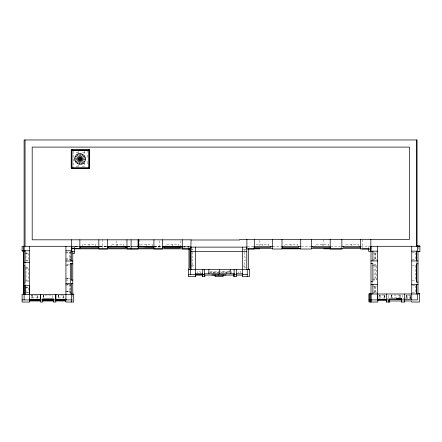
<?xml version="1.0" encoding="UTF-8"?>
<svg xmlns="http://www.w3.org/2000/svg" width="442" height="442" viewBox="0 0 442 442"><rect width="100%" height="100%" fill="white"/><g stroke="black" fill="none" stroke-linecap="round" stroke-linejoin="round"><path stroke-width="0.33" stroke-dasharray="2.21 1.66" d="M84.759 152.368L82.162 152.368L82.162 151.214M78.14 152.479L76.157 152.479L76.157 151.252M82.809 163.601L84.759 163.601M78.14 166.142L76.157 166.142L76.157 167.087M82.162 166.297L84.759 166.297M247.459 246.293L252.973 246.293M272.852 246.293L281.466 246.293M301.411 246.293L310.776 246.293M330.726 246.293L341.185 246.293M361.003 246.293L370.639 246.293M79.245 246.713L75.273 246.713L78.914 246.724M99.947 246.713L106.92 246.713M127.55 246.713L130.418 246.713M154.385 246.713L162.07 246.713M190.403 246.713L182.596 246.713L190.176 246.713M100.179 246.829L106.892 246.829M153.921 246.951L161.838 246.951M182.927 246.951L190.22 246.951L182.596 246.934M191.64 249.111L192.745 249.111L192.745 257.15L191.64 257.15M242.995 249.376L246.15 249.376M246.111 249.631L244.769 249.631L244.769 257.316L246.111 257.316M412.215 252.708L415.966 252.708M65.687 252.78L70.416 252.78M65.687 252.946L70.416 252.946M372.529 252.979L376.976 252.979M25.056 253.133L28.719 253.133L28.719 260.935L25.056 260.935M25.664 253.255L28.719 253.255M65.687 258.808L70.416 258.808M372.529 259.244L376.976 259.244M412.215 259.211L415.966 259.211M65.687 259.565L70.416 259.565M71.361 259.741L69.825 259.725L69.825 252.277M191.64 259.924L192.745 259.924L192.745 266.427L191.64 266.427M246.111 260.051L244.769 260.051L244.769 267.736L246.111 267.736M25.664 260.703L28.719 260.703M373.545 264.769L376.192 264.769L376.192 280.018L373.545 280.018M67.035 264.868L69.737 264.868M65.687 264.968L69.737 264.968M372.529 265.189L376.976 265.189M65.687 265.233L69.737 265.233M412.215 265.415L415.966 265.415M191.469 265.421L194.602 265.421M242.995 266.045L246.172 266.045M25.664 267.786L28.719 267.786L28.719 281.267L25.664 281.267M25.664 268.112L28.719 268.112M210.282 271.775L213.619 271.775L213.619 273.786M218.923 272.128L210.884 272.128L210.884 272.72M209.779 272.72L229.21 272.72M65.687 278.123L69.737 278.123M67.035 278.819L69.737 278.819M65.687 278.919L69.737 278.919M372.529 279.493L376.976 279.493M65.687 280.084L69.737 280.084M412.215 280.189L415.966 280.189M25.664 280.88L28.719 280.88M67.035 284.808L70.416 284.808M65.687 284.875L70.416 284.875M65.687 284.979L70.416 284.979M70.416 285.112L69.825 285.112L69.825 293.151L70.416 293.151M412.568 285.709L415.966 285.709M372.529 286.377L376.976 286.377M25.664 287.217L28.719 287.217L28.719 292.538L25.664 292.538M25.664 287.593L28.719 287.593M67.035 291.306L70.416 291.306M65.687 291.609L70.416 291.609M65.687 291.72L70.416 291.72M25.664 292.322L28.719 292.322M412.215 292.377L415.966 292.377M372.529 292.405L376.976 292.405M70.416 292.626L71.361 292.626M391.336 295.063L391.336 297.588L391.297 295.063L400.203 295.063M405.507 297.19L410.706 297.19L410.706 298.847M390.772 297.665L400.585 297.665M32.205 297.902L38.703 297.902M58.151 297.902L64.178 297.902M378.606 298.018L385.579 298.018M387.109 298.847L388.49 298.847M402.861 298.847L404.458 298.847M405.402 298.847L411.613 298.847M75.018 246.481L79.118 246.492M100.201 246.531L106.478 246.548M127.672 246.586L130.418 246.592M154.457 246.642L162.01 246.653M100.036 246.769L106.92 246.78M127.561 246.824L130.418 246.829M154.391 246.874L162.01 246.89M75.184 246.763L79.201 246.818M127.666 246.89L130.412 246.934M127.666 246.84L130.412 246.929M418.834 246.929L418.834 250.752M416.591 261.874L416.591 263.244M415.524 252.708L415.524 259.211M415.524 285.709L415.524 292.377M415.292 265.415L415.292 280.189M410.364 298.847L410.364 295.063L406.226 295.063L406.226 298.847M410.27 295.063L410.27 298.847M409.983 294.947L409.983 298.847M407.027 294.947L407.027 298.847M406.601 295.063L406.601 298.847M402.596 295.223L402.596 298.317M400.165 295.063L400.165 297.588M399.877 294.947L399.877 297.974M391.717 294.947L391.717 297.974M388.291 295.35L388.291 298.753M384.75 298.217L384.75 295.063L379.197 295.063L379.197 298.217M384.523 295.063L384.523 298.217M384.22 294.947L384.22 298.195M380.551 294.947L380.551 298.195M379.672 295.063L379.672 298.217M375.601 264.769L375.601 280.018M375.485 252.979L375.485 259.244M375.363 286.377L375.363 292.405M375.131 252.979L375.131 259.244M375.009 286.377L375.009 292.405M374.656 286.377L374.656 292.405M374.54 252.979L374.54 259.244M374.065 265.189L374.065 279.493M372.529 282.167L372.529 283.532M368.744 246.531L368.744 247.791M362.484 239.619L362.484 248.84M358.363 245.647L358.363 244.349L345.362 244.349L345.362 245.647M351.865 244.349L351.865 245.647M328.765 245.647L328.765 244.349L315.527 244.349L315.527 245.647M323.853 239.619L323.853 245.625M322.146 244.349L322.146 245.647M297.681 245.647L297.681 244.349L284.322 244.349L284.322 245.647M291.002 244.349L291.002 245.647M268.786 245.647L268.786 244.349L256.487 244.349L256.487 245.647M262.636 244.349L262.636 245.647M259.664 240.277L259.664 245.625M240.896 273.112L240.896 271.775L238.415 271.775L238.415 273.112M231.448 273.786L231.448 271.775L226.663 271.775L226.663 273.786M229.21 270.117L229.21 274.465M228.431 272.72L228.431 272.012L220.983 272.012L220.983 272.72M226.144 273.786L226.144 271.775L214.337 271.775L214.337 273.786M208.281 271.775L208.281 273.786M200.209 273.112L200.209 271.775L197.607 271.775L197.607 273.112M188.961 246.951L188.961 248.211M180.75 240.907L180.75 246.067M180.75 246.205L180.75 248.84M178.789 246.122L178.789 244.349L166.021 244.349L166.021 246.122M172.402 244.349L172.402 246.122M159.23 240.907L159.23 248.84M152.17 246.122L152.17 244.349L140.937 244.349L140.937 246.122M146.551 244.349L146.551 246.122M139.81 239.619L139.81 246.067M123.898 246.122L123.898 244.349L111.13 244.349L111.13 246.122M117.511 244.349L117.511 246.122M116.163 240.907L116.163 246.067M102.837 239.619L102.837 248.84M95.864 246.122L95.864 244.349L82.267 244.349L82.267 246.122M89.069 244.349L89.069 246.122M87.24 151.214L87.24 152.368M87.24 155.17L87.24 157.186M87.24 161.44L87.24 163.744M84.759 151.313L84.759 155.291M84.759 162.816L84.759 166.877M78.14 151.313L78.14 153.341M78.14 164.778L78.14 167.557M73.56 151.313L73.56 167.557M72.897 294.897L72.897 300.792M70.648 252.388L70.648 261.31M70.648 280.521L70.648 283.952M70.648 284.637L70.648 294.239M70.416 251.465L70.416 263.04M70.416 280.609L70.416 282.786M70.416 283.355L70.416 293.676M63.521 298.217L63.521 295.063L58.2 295.063L58.2 298.217M63.25 295.063L63.289 298.217M58.642 295.063L58.642 298.217M58.322 295.063L58.322 298.217M52.322 297.665L52.322 295.063L43.57 295.063L43.57 297.665M43.841 295.063L43.841 297.588M43.775 295.063L43.775 297.588M37.382 298.217L37.377 295.063L31.47 295.063L31.47 298.217M37.272 295.063L37.272 299.085M32.647 295.063L32.647 298.217M32.023 297.074L32.023 298.256M31.951 295.063L31.951 299.085M26.001 252.139L26.001 260.41M26.001 267.404L26.001 281.355M26.001 286.532L26.001 292.797M25.056 263.2L25.056 265.266"/><path stroke-width="0.66" d="M131.097 239.818L131.097 249.012M126.97 239.818L126.97 249.012L138.186 249.012L138.186 239.818L138.186 246.713L131.097 246.713M182.27 239.818L182.27 249.012L190.856 249.012L190.856 246.713M25.056 285.449L25.056 294.361L25.056 285.14L23.99 285.14M40.443 298.847L40.46 294.361L40.443 299.908M370.993 249.012L360.528 249.012L360.628 239.398M126.981 246.879L126.97 247.542L126.97 246.713M71.361 246.713L71.317 248.249L79.831 248.487L79.869 239.818M190.856 246.951L191.088 239.818L32.189 239.818L32.189 147.098L409.458 147.098L409.496 239.398L239.763 239.398L239.763 239.989L191.088 239.989M202.547 274.377L202.845 269.432M79.184 164.142L80.963 153.744M75.576 156.109C71.709 161.75 81.151 167.7 84.577 161.783C88.439 156.137 78.996 150.186 75.576 156.109L84.577 161.783M77.24 163.446L82.908 154.446M75.77 161.993L84.378 155.899M74.886 160.12L85.262 157.766M72.04 150.634L88.709 150.634M71.217 167.557L89.422 167.557M417.06 245.94L419.9 245.94L419.9 251.625L418.01 251.625M417.419 246.177L419.9 246.177M419.9 246.293L370.639 246.293L370.639 251.509M254.305 246.531L272.316 246.531M282.013 246.531L300.742 246.531M311.444 246.531L330.202 246.531M341.87 246.531L360.528 246.531M80.085 246.713L99.351 246.713M106.914 246.713L127.086 246.713M79.869 246.829L98.837 246.829M107.561 246.829L124.252 246.713M153.921 246.951L138.186 246.829M162.496 246.951L182.27 246.951M190.856 247.122L246.896 247.122M330.715 247.36L312.743 247.36L312.743 246.293M154.092 248.012L138.606 248.012L138.606 246.713M71.831 248.266L74.433 248.266M253.824 248.421L272.405 248.421M282.035 248.421L300.615 248.421M311.627 248.421L330.207 248.421M341.218 248.421L361.175 248.421M74.151 248.84L190.264 248.84L190.264 269.316M248.349 248.84L259.664 248.84M282.007 248.84L300.803 248.84M323.853 248.84L341.915 248.84M362.484 248.84L368.545 248.84M22.1 250.78L29.542 250.78M65.93 250.78L71.361 250.78M22.575 250.901L23.52 250.901L23.52 294.239M370.993 251.155L377.623 251.155M411.729 251.155L417.419 251.155L417.419 245.94M417.773 251.393L419.9 251.393M191.088 251.476L246.78 251.476M370.993 251.509L368.744 251.509L368.744 248.421M70.77 251.725L74.433 251.725M72.781 253.62L74.433 253.62L74.433 246.293L22.1 246.293L22.1 251.017L25.056 251.017L24.702 250.78M65.93 260.99L72.781 260.99M370.993 260.935L377.623 260.935M411.729 260.935L418.01 260.935M23.99 262.675L29.542 262.675M370.993 263.404L372.882 263.404L372.882 281.62L370.993 281.62M70.416 263.736L72.781 263.736L70.416 263.763L70.416 280.084L72.781 280.084M418.01 263.813L416.591 263.813L416.591 282.106L418.01 282.106M23.99 265.758L25.056 265.758L25.056 283.101L23.99 283.101M188.961 269.079L188.369 269.079L188.369 276.62L195.679 276.62L195.679 275.084M248.078 269.195L249.382 269.195L249.382 276.62L242.31 276.62L242.426 274.018M188.369 269.316L191.088 269.316M249.382 269.316L246.896 269.432M190.38 269.432L247.255 269.432M195.441 273.786L202.547 273.786M204.602 273.786L234.127 273.786M236.448 273.786L242.426 273.786M195.441 273.902L195.557 276.62M204.602 274.018L204.718 276.62M188.369 274.377L195.557 274.377M202.425 274.377L204.718 274.377M234.011 274.377L236.564 274.377M242.31 274.377L247.255 274.377M195.557 274.731L204.718 274.731M211.757 274.968L226.177 274.968M195.557 275.084L202.425 275.084M204.602 275.084L234.127 275.084M236.564 275.084L242.31 275.084M65.93 283.444L72.781 283.444M370.993 284.466L377.623 284.466M411.729 284.466L418.01 284.466M418.01 293.394L419.546 293.394L419.546 302.035L411.613 302.035L411.613 300.974L404.458 300.974M370.993 293.748L368.982 293.748L368.982 302.035L377.86 302.035L377.86 299.792M418.01 293.869L419.546 293.869M370.993 293.985L417.419 293.985L417.419 299.908L411.729 299.908L411.729 246.293M71.184 294.123L73.726 294.123L73.726 302.035L65.808 302.035L65.808 298.847M25.056 294.239L22.1 294.239L22.1 302.035L29.658 302.035L29.658 298.847M73.726 294.361L23.99 294.361L23.99 250.78M396.612 298.847L401.728 298.847L401.728 299.438L389.43 299.438M401.728 298.847L389.43 298.847L389.43 302.035M55.714 299.085L55.836 302.035L53.399 302.035L53.399 299.908M29.542 299.438L40.443 299.438M55.714 299.438L65.93 299.438M377.623 299.438L386.628 299.438M42.62 299.554L53.515 299.554M404.154 299.554L411.729 299.554M22.1 299.908L71.361 299.908M368.982 299.908L377.623 299.908L377.623 246.293M377.744 299.908L389.43 299.908M401.607 299.908L404.458 299.908M29.658 300.146L40.327 300.146M42.736 300.146L53.399 300.146M55.836 300.146L65.808 300.146M377.86 300.146L386.485 300.146M29.658 300.974L40.327 300.974M42.736 300.974L53.399 300.974M55.836 300.974L65.808 300.974M389.43 300.974L401.607 300.974M137.981 246.608L153.81 246.642M162.496 246.658L182.076 246.697M80.085 246.73L99.406 246.769M106.914 246.78L126.981 246.824L123.423 246.813M144.838 246.857L153.766 246.874M162.695 246.89L182.612 246.934M25.056 285.14L29.542 285.449L29.542 294.361M74.875 158.054L85.273 159.833M77.03 154.639L83.118 163.247M78.897 153.755L81.251 164.131M418.01 251.155L418.01 293.985M417.06 246.293L417.06 139.965L24.111 139.965L24.111 250.78M416.707 251.155L416.707 260.935M416.707 263.813L416.707 282.106M416.707 284.466L416.707 293.985M416.591 139.965L416.591 246.293M416.591 251.155L416.591 260.935M416.591 284.466L416.591 293.985M404.574 300.974L404.574 302.035L401.491 302.035L401.491 300.974M404.458 293.985L404.458 302.035M401.607 298.847L401.607 302.035M389.551 300.974L389.551 302.035L386.363 302.035L386.363 299.792M388.369 299.908L388.369 302.035M386.485 293.985L386.485 302.035M377.744 293.985L377.744 299.438M372.882 251.155L372.882 260.935M372.882 284.466L372.882 293.985M370.993 246.293L370.993 302.035M370.849 239.398L370.849 249.012M370.871 293.748L370.871 302.035M369.219 293.748L369.219 301.444M360.086 246.293L360.086 247.36L343.417 247.36L343.417 246.293M341.87 239.398L341.87 249.012L330.202 249.012L330.202 239.398M311.444 239.398L311.444 249.012L300.742 249.012L300.742 239.398M298.731 246.293L298.731 247.36L282.178 247.36L282.178 246.293M282.013 239.398L282.013 249.012L272.316 249.012L272.316 239.398M270.858 246.293L270.858 247.36L253.957 247.36L253.957 246.293M254.305 239.398L254.305 249.012L246.896 249.012L246.896 239.398M248.316 248.421L248.316 269.316M247.255 269.316L247.255 276.62M246.78 247.122L246.78 269.432M242.426 247.122L242.426 274.377M236.564 273.786L236.564 276.62L233.89 276.62L233.89 275.084M236.448 269.432L236.448 274.377M234.127 269.432L234.127 274.377M234.011 273.786L234.011 276.62M230.31 269.432L230.31 273.786M223.116 274.935L223.116 276.62L215.077 276.62L215.077 274.935M219.602 269.432L219.602 273.786M218.729 274.139L218.729 274.968M208.895 269.432L208.895 273.786M204.834 275.084L204.834 276.62L202.309 276.62L202.309 275.084M204.602 269.432L204.602 274.377M204.602 274.935L204.602 276.62M202.425 273.786L202.425 276.62M195.441 247.122L195.441 274.377M191.088 247.122L191.088 269.432M190.38 269.316L190.38 274.377M190.027 248.559L190.027 267.736M188.961 248.84L188.961 269.316M179.944 246.713L179.944 248.012L164.104 248.012L164.104 246.713M162.496 239.818L162.496 249.012L153.921 249.012L153.921 239.818M125.556 246.713L125.556 248.012L108.533 248.012L108.533 246.713M107.561 239.818L107.561 249.012L98.837 249.012L98.837 239.818M98.141 246.713L98.141 248.012L80.173 248.012L80.173 246.713M89.063 168.148L89.063 168.617M88.709 149.805L88.709 167.557M72.781 251.459L72.781 294.361M72.04 149.805L72.04 167.557M71.831 246.293L71.831 251.725M71.361 239.818L71.361 260.99M71.361 263.763L71.361 280.084M71.361 283.444L71.361 302.035M65.93 246.293L65.93 299.908M55.88 294.361L55.88 299.438M55.714 294.361L55.714 299.908M53.515 299.908L53.515 298.847L42.62 298.847L42.62 299.908M42.736 299.908L42.736 302.035L40.327 302.035L40.327 298.847M40.277 294.361L40.277 299.438M29.542 246.293L29.542 299.908M25.056 139.965L25.056 246.293M25.056 250.78L25.056 262.675M24.111 294.239L24.111 299.908M23.758 246.293L23.758 251.017M89.422 149.805L71.217 149.805L71.217 168.501L89.422 168.501L89.422 149.805M89.538 150.042L71.333 150.042L71.333 168.617L89.538 168.617L89.538 150.042"/></g></svg>
